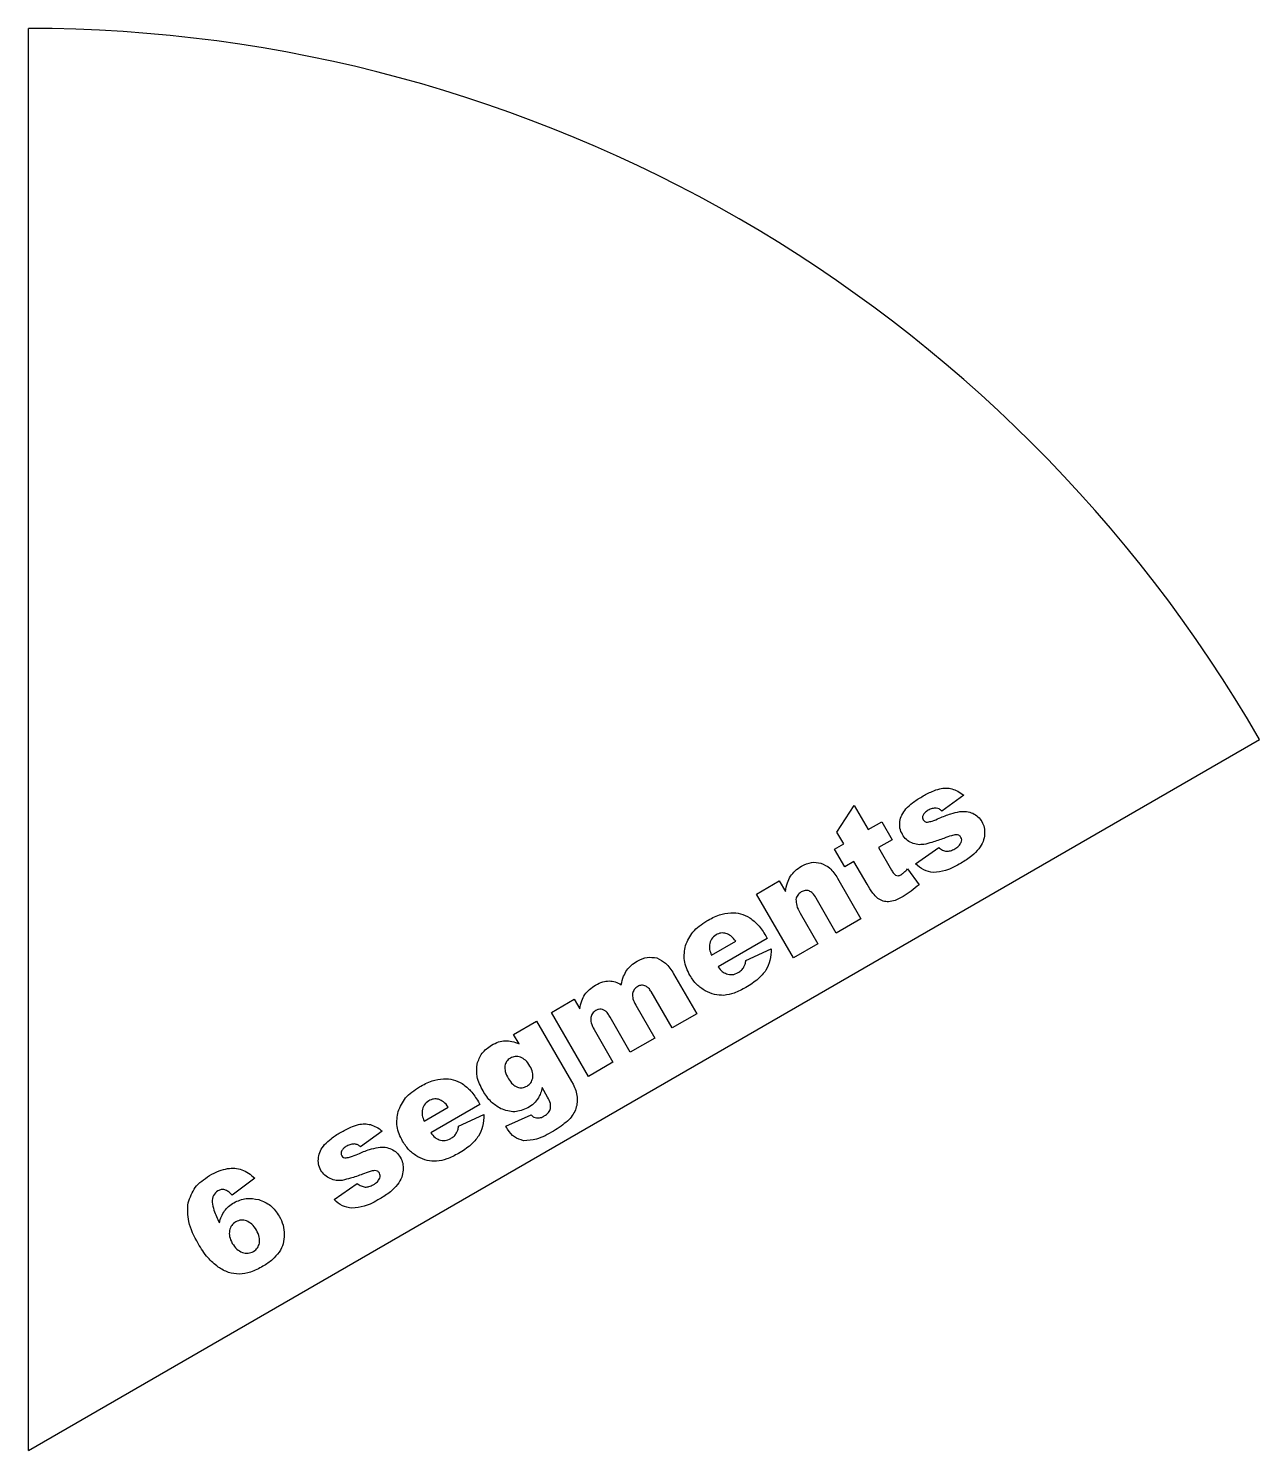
# Model space of a CAD drawing. Header units: millimetres. Extents: x 0 to 87, y 0 to 100.
import ezdxf

# ---------------------------------------------------------------- set-up
doc = ezdxf.new("R2010")
doc.units = ezdxf.units.MM
doc.layers.get('0').update_dxf_attribs({"linetype": 'CONTINUOUS'})

msp = doc.modelspace()

# ---------------------------------------------------------------- linework, layer by layer
for p, q in [((0, 0), (0, 100)), ((0, 0), (86.6, 50)), ((65.79, 46.08), (64.25, 44.97)), ((56.87, 43.49), (58.09, 45.37)), ((58.09, 45.37), (59.07, 43.66)), ((59.07, 43.66), (60.02, 44.21)), ((60.02, 44.21), (60.75, 42.95)), ((57.35, 42.67), (56.87, 43.49)), ((56.71, 42.3), (57.35, 42.67)), ((57.44, 41.05), (56.71, 42.3)), ((60.75, 42.95), (59.8, 42.41)), ((59.8, 42.41), (60.72, 40.81)), ((62.41, 41.26), (64.03, 42.41)), ((58.07, 41.41), (57.44, 41.05)), ((58.99, 39.83), (58.07, 41.41)), ((51.22, 39.13), (52.82, 40.06)), ((52.82, 40.06), (53.25, 39.32)), ((56.92, 40.24), (58.56, 37.38)), ((61.84, 40.91), (62.66, 39.79)), ((53.81, 34.64), (51.22, 39.13)), ((56.83, 36.38), (55.41, 38.85)), ((54.29, 37.79), (55.54, 35.63)), ((58.56, 37.38), (56.83, 36.38)), ((51.97, 36), (48.52, 34.01)), ((51.86, 36.2), (51.97, 36)), ((48.05, 34.84), (49.75, 35.82)), ((50.47, 34.47), (52.25, 35.29)), ((55.54, 35.63), (53.81, 34.64)), ((45.38, 33.53), (47.01, 30.71)), ((45.29, 29.72), (43.81, 32.27)), ((36.8, 30.8), (38.4, 31.73)), ((38.4, 31.73), (38.78, 31.07)), ((42.72, 31.32), (44.06, 29.01)), ((34.13, 29.26), (35.74, 30.19)), ((35.74, 30.19), (38.19, 25.95)), ((39.39, 26.31), (36.8, 30.8)), ((42.33, 28.01), (40.91, 30.48)), ((47.01, 30.71), (45.29, 29.72)), ((34.52, 28.6), (34.13, 29.26)), ((39.79, 29.6), (41.12, 27.31)), ((44.06, 29.01), (42.33, 28.01)), ((41.12, 27.31), (39.39, 26.31)), ((36.52, 24.85), (36.13, 25.53)), ((38.19, 25.95), (38.31, 25.76)), ((27.84, 23.17), (29.53, 24.15)), ((31.76, 24.33), (28.31, 22.34)), ((31.65, 24.53), (31.76, 24.33)), ((30.26, 22.8), (32.04, 23.62)), ((33.58, 22.82), (35.36, 23.6)), ((24.89, 22.46), (23.35, 21.36)), ((15.92, 19.16), (14.33, 17.96)), ((21.51, 17.65), (23.13, 18.79))]:
    msp.add_line(p, q)
msp.add_arc((0, 0), 100, 30, 90)
for points, knots in [([(62.85, 45.98), (63.08, 46.11), (63.48, 46.34), (63.92, 46.48), (64.11, 46.54)], [0, 0, 0, 0, 0.080644, 0.137792, 0.137792, 0.137792, 0.137792]), ([(64.11, 46.54), (64.25, 46.57), (64.54, 46.61), (64.83, 46.56), (64.96, 46.53)], [0, 0, 0, 0, 0.0444834, 0.0864842, 0.0864842, 0.0864842, 0.0864842]), ([(64.96, 46.53), (65.1, 46.48), (65.4, 46.37), (65.66, 46.18), (65.79, 46.08)], [0, 0, 0, 0, 0.0443668, 0.0949767, 0.0949767, 0.0949767, 0.0949767]), ([(61.3, 44.23), (61.33, 44.39), (61.41, 44.71), (61.62, 44.98), (61.73, 45.12)], [0, 0, 0, 0, 0.0479544, 0.0998727, 0.0998727, 0.0998727, 0.0998727]), ([(61.73, 45.12), (61.88, 45.27), (62.21, 45.6), (62.62, 45.84), (62.85, 45.98)], [0, 0, 0, 0, 0.062721, 0.141836, 0.141836, 0.141836, 0.141836]), ([(63.29, 45.02), (63.21, 44.97), (63.06, 44.88), (62.96, 44.73), (62.93, 44.67)], [0, 0, 0, 0, 0.029334, 0.0514587, 0.0514587, 0.0514587, 0.0514587]), ([(63.86, 45.17), (63.76, 45.17), (63.56, 45.16), (63.38, 45.07), (63.29, 45.02)], [0, 0, 0, 0, 0.0284086, 0.0594173, 0.0594173, 0.0594173, 0.0594173]), ([(64.25, 44.97), (64.19, 45.03), (64.08, 45.13), (63.93, 45.16), (63.86, 45.17)], [0, 0, 0, 0, 0.0237109, 0.0446874, 0.0446874, 0.0446874, 0.0446874]), ([(61.48, 43.32), (61.41, 43.46), (61.27, 43.75), (61.29, 44.07), (61.3, 44.23)], [0, 0, 0, 0, 0.0483068, 0.09469, 0.09469, 0.09469, 0.09469]), ([(62.93, 44.67), (62.91, 44.61), (62.87, 44.5), (62.92, 44.4), (62.94, 44.34)], [0, 0, 0, 0, 0.0173056, 0.033501, 0.033501, 0.033501, 0.033501]), ([(62.94, 44.34), (62.98, 44.3), (63.06, 44.2), (63.18, 44.19), (63.25, 44.19)], [0, 0, 0, 0, 0.0174219, 0.036412, 0.036412, 0.036412, 0.036412]), ([(63.25, 44.19), (63.36, 44.21), (63.64, 44.27), (63.91, 44.39), (64.07, 44.47)], [0, 0, 0, 0, 0.0323641, 0.0869539, 0.0869539, 0.0869539, 0.0869539]), ([(64.07, 44.47), (64.34, 44.58), (64.81, 44.78), (65.3, 44.89), (65.51, 44.93)], [0, 0, 0, 0, 0.087463, 0.151047, 0.151047, 0.151047, 0.151047]), ([(65.51, 44.93), (65.67, 44.94), (65.99, 44.97), (66.29, 44.86), (66.43, 44.81)], [0, 0, 0, 0, 0.0490416, 0.0942877, 0.0942877, 0.0942877, 0.0942877]), ([(66.43, 44.81), (66.56, 44.73), (66.82, 44.59), (66.98, 44.35), (67.06, 44.23)], [0, 0, 0, 0, 0.0435095, 0.0866005, 0.0866005, 0.0866005, 0.0866005]), ([(67.06, 44.23), (67.13, 44.09), (67.26, 43.81), (67.26, 43.5), (67.26, 43.34)], [0, 0, 0, 0, 0.0448357, 0.0925577, 0.0925577, 0.0925577, 0.0925577]), ([(62.13, 42.73), (62, 42.8), (61.73, 42.94), (61.56, 43.19), (61.48, 43.32)], [0, 0, 0, 0, 0.0442267, 0.0890624, 0.0890624, 0.0890624, 0.0890624]), ([(64.4, 43.05), (64.12, 42.95), (63.65, 42.78), (63.17, 42.66), (62.98, 42.62)], [0, 0, 0, 0, 0.089464, 0.147933, 0.147933, 0.147933, 0.147933]), ([(65.24, 43.3), (65.14, 43.28), (64.85, 43.22), (64.57, 43.12), (64.4, 43.05)], [0, 0, 0, 0, 0.0308471, 0.0879918, 0.0879918, 0.0879918, 0.0879918]), ([(65.6, 43.12), (65.56, 43.18), (65.46, 43.29), (65.32, 43.3), (65.24, 43.3)], [0, 0, 0, 0, 0.0198536, 0.0418601, 0.0418601, 0.0418601, 0.0418601]), ([(65.61, 42.76), (65.63, 42.83), (65.67, 42.95), (65.62, 43.07), (65.6, 43.12)], [0, 0, 0, 0, 0.0191903, 0.0371616, 0.0371616, 0.0371616, 0.0371616]), ([(67.26, 43.34), (67.24, 43.16), (67.18, 42.79), (66.98, 42.48), (66.86, 42.32)], [0, 0, 0, 0, 0.051674, 0.110379, 0.110379, 0.110379, 0.110379]), ([(62.98, 42.62), (62.84, 42.61), (62.55, 42.58), (62.27, 42.68), (62.13, 42.73)], [0, 0, 0, 0, 0.042471, 0.0864939, 0.0864939, 0.0864939, 0.0864939]), ([(64.03, 42.41), (64.12, 42.34), (64.28, 42.21), (64.48, 42.16), (64.58, 42.14)], [0, 0, 0, 0, 0.0335214, 0.0615776, 0.0615776, 0.0615776, 0.0615776]), ([(64.58, 42.14), (64.67, 42.15), (64.88, 42.16), (65.06, 42.25), (65.16, 42.31)], [0, 0, 0, 0, 0.0280361, 0.0612116, 0.0612116, 0.0612116, 0.0612116]), ([(65.16, 42.31), (65.26, 42.37), (65.45, 42.49), (65.56, 42.68), (65.61, 42.76)], [0, 0, 0, 0, 0.0357785, 0.0652058, 0.0652058, 0.0652058, 0.0652058]), ([(66.86, 42.32), (66.7, 42.14), (66.34, 41.74), (65.87, 41.47), (65.61, 41.31)], [0, 0, 0, 0, 0.071218, 0.161399, 0.161399, 0.161399, 0.161399]), ([(53.61, 40.38), (53.71, 40.52), (53.92, 40.8), (54.23, 40.99), (54.39, 41.09)], [0, 0, 0, 0, 0.05004, 0.106715, 0.106715, 0.106715, 0.106715]), ([(54.39, 41.09), (54.62, 41.21), (55.05, 41.42), (55.53, 41.35), (55.75, 41.31)], [0, 0, 0, 0, 0.074513, 0.141142, 0.141142, 0.141142, 0.141142]), ([(55.75, 41.31), (55.97, 41.21), (56.46, 40.97), (56.75, 40.5), (56.92, 40.24)], [0, 0, 0, 0, 0.071497, 0.161375, 0.161375, 0.161375, 0.161375]), ([(63.66, 40.65), (63.42, 40.69), (62.95, 40.77), (62.59, 41.1), (62.41, 41.26)], [0, 0, 0, 0, 0.069572, 0.141349, 0.141349, 0.141349, 0.141349]), ([(65.61, 41.31), (65.26, 41.11), (64.64, 40.76), (63.95, 40.68), (63.66, 40.65)], [0, 0, 0, 0, 0.122125, 0.208577, 0.208577, 0.208577, 0.208577]), ([(53.25, 39.32), (53.28, 39.53), (53.35, 39.9), (53.52, 40.23), (53.61, 40.38)], [0, 0, 0, 0, 0.06088, 0.112352, 0.112352, 0.112352, 0.112352]), ([(60.72, 40.81), (60.77, 40.73), (60.84, 40.6), (60.95, 40.5), (60.99, 40.46)], [0, 0, 0, 0, 0.0276335, 0.0446696, 0.0446696, 0.0446696, 0.0446696]), ([(60.99, 40.46), (61.05, 40.44), (61.18, 40.4), (61.31, 40.46), (61.37, 40.49)], [0, 0, 0, 0, 0.0183122, 0.0394751, 0.0394751, 0.0394751, 0.0394751]), ([(61.37, 40.49), (61.45, 40.54), (61.62, 40.66), (61.76, 40.82), (61.84, 40.91)], [0, 0, 0, 0, 0.0265575, 0.0629803, 0.0629803, 0.0629803, 0.0629803]), ([(54.36, 39.28), (54.27, 39.21), (54.08, 39.08), (54.02, 38.86), (53.99, 38.75)], [0, 0, 0, 0, 0.0334214, 0.0664409, 0.0664409, 0.0664409, 0.0664409]), ([(54.91, 39.36), (54.82, 39.38), (54.63, 39.41), (54.46, 39.33), (54.36, 39.28)], [0, 0, 0, 0, 0.0266214, 0.056123, 0.056123, 0.056123, 0.056123]), ([(55.41, 38.85), (55.34, 38.98), (55.21, 39.19), (55, 39.31), (54.91, 39.36)], [0, 0, 0, 0, 0.0418703, 0.0722778, 0.0722778, 0.0722778, 0.0722778]), ([(59.76, 38.82), (59.63, 38.94), (59.33, 39.24), (59.11, 39.61), (58.99, 39.83)], [0, 0, 0, 0, 0.052523, 0.127589, 0.127589, 0.127589, 0.127589]), ([(62.66, 39.79), (62.47, 39.64), (62.13, 39.33), (61.73, 39.08), (61.54, 38.97)], [0, 0, 0, 0, 0.072306, 0.138834, 0.138834, 0.138834, 0.138834]), ([(53.99, 38.75), (54, 38.61), (54.02, 38.27), (54.19, 37.97), (54.29, 37.79)], [0, 0, 0, 0, 0.041757, 0.101956, 0.101956, 0.101956, 0.101956]), ([(60.5, 38.58), (60.37, 38.59), (60.1, 38.61), (59.88, 38.75), (59.76, 38.82)], [0, 0, 0, 0, 0.0388746, 0.0788989, 0.0788989, 0.0788989, 0.0788989]), ([(61.54, 38.97), (61.35, 38.86), (61.03, 38.67), (60.66, 38.61), (60.5, 38.58)], [0, 0, 0, 0, 0.064629, 0.111766, 0.111766, 0.111766, 0.111766]), ([(46.22, 35.51), (46.37, 35.85), (46.69, 36.57), (47.35, 37.01), (47.71, 37.24)], [0, 0, 0, 0, 0.108674, 0.232546, 0.232546, 0.232546, 0.232546]), ([(47.71, 37.24), (48, 37.4), (48.53, 37.69), (49.13, 37.78), (49.4, 37.82)], [0, 0, 0, 0, 0.099965, 0.180219, 0.180219, 0.180219, 0.180219]), ([(49.4, 37.82), (49.64, 37.82), (50.11, 37.8), (50.53, 37.58), (50.74, 37.47)], [0, 0, 0, 0, 0.070174, 0.140124, 0.140124, 0.140124, 0.140124]), ([(50.74, 37.47), (50.94, 37.31), (51.4, 36.95), (51.7, 36.46), (51.86, 36.2)], [0, 0, 0, 0, 0.077825, 0.171101, 0.171101, 0.171101, 0.171101]), ([(48.37, 36.26), (48.25, 36.17), (48, 35.99), (47.93, 35.7), (47.9, 35.56)], [0, 0, 0, 0, 0.0436271, 0.0870955, 0.0870955, 0.0870955, 0.0870955]), ([(49.06, 36.37), (48.95, 36.39), (48.7, 36.42), (48.48, 36.32), (48.37, 36.26)], [0, 0, 0, 0, 0.0344355, 0.0719431, 0.0719431, 0.0719431, 0.0719431]), ([(49.75, 35.82), (49.64, 35.95), (49.46, 36.2), (49.18, 36.32), (49.06, 36.37)], [0, 0, 0, 0, 0.0505921, 0.0895141, 0.0895141, 0.0895141, 0.0895141]), ([(46.53, 33.42), (46.36, 33.76), (46.04, 34.43), (46.16, 35.16), (46.22, 35.51)], [0, 0, 0, 0, 0.111685, 0.216199, 0.216199, 0.216199, 0.216199]), ([(47.9, 35.56), (47.9, 35.45), (47.9, 35.2), (48, 34.97), (48.05, 34.84)], [0, 0, 0, 0, 0.0327007, 0.0741648, 0.0741648, 0.0741648, 0.0741648]), ([(52.25, 35.29), (52.24, 35.01), (52.22, 34.48), (51.99, 34), (51.88, 33.77)], [0, 0, 0, 0, 0.08345, 0.157624, 0.157624, 0.157624, 0.157624]), ([(42.09, 33.78), (42.19, 33.9), (42.4, 34.15), (42.67, 34.32), (42.82, 34.42)], [0, 0, 0, 0, 0.0452822, 0.0976122, 0.0976122, 0.0976122, 0.0976122]), ([(42.82, 34.42), (43.06, 34.53), (43.49, 34.75), (43.97, 34.67), (44.2, 34.64)], [0, 0, 0, 0, 0.075376, 0.142716, 0.142716, 0.142716, 0.142716]), ([(44.2, 34.64), (44.42, 34.53), (44.92, 34.28), (45.22, 33.8), (45.38, 33.53)], [0, 0, 0, 0, 0.072455, 0.164634, 0.164634, 0.164634, 0.164634]), ([(48.52, 34.01), (48.61, 33.89), (48.77, 33.69), (49, 33.57), (49.1, 33.52)], [0, 0, 0, 0, 0.0427401, 0.0766864, 0.0766864, 0.0766864, 0.0766864]), ([(49.92, 33.61), (50, 33.66), (50.17, 33.77), (50.28, 33.93), (50.33, 34.01)], [0, 0, 0, 0, 0.0287982, 0.0580401, 0.0580401, 0.0580401, 0.0580401]), ([(50.33, 34.01), (50.36, 34.07), (50.43, 34.22), (50.45, 34.38), (50.47, 34.47)], [0, 0, 0, 0, 0.0210705, 0.0478643, 0.0478643, 0.0478643, 0.0478643]), ([(39.9, 32.73), (40.06, 32.82), (40.36, 32.98), (40.7, 33.01), (40.86, 33.03)], [0, 0, 0, 0, 0.055813, 0.101492, 0.101492, 0.101492, 0.101492]), ([(40.86, 33.03), (41, 33.01), (41.3, 32.98), (41.56, 32.83), (41.7, 32.76)], [0, 0, 0, 0, 0.0427311, 0.0889841, 0.0889841, 0.0889841, 0.0889841]), ([(41.7, 32.76), (41.74, 32.96), (41.83, 33.32), (42.01, 33.64), (42.09, 33.78)], [0, 0, 0, 0, 0.061822, 0.110208, 0.110208, 0.110208, 0.110208]), ([(47.61, 32.32), (47.4, 32.46), (46.96, 32.75), (46.68, 33.19), (46.53, 33.42)], [0, 0, 0, 0, 0.074792, 0.155327, 0.155327, 0.155327, 0.155327]), ([(49.1, 33.52), (49.24, 33.49), (49.53, 33.42), (49.79, 33.54), (49.92, 33.61)], [0, 0, 0, 0, 0.0417247, 0.0845533, 0.0845533, 0.0845533, 0.0845533]), ([(51.88, 33.77), (51.71, 33.56), (51.31, 33.08), (50.77, 32.75), (50.47, 32.57)], [0, 0, 0, 0, 0.081297, 0.186493, 0.186493, 0.186493, 0.186493]), ([(38.78, 31.07), (38.82, 31.26), (38.89, 31.61), (39.06, 31.92), (39.14, 32.06)], [0, 0, 0, 0, 0.057056, 0.105572, 0.105572, 0.105572, 0.105572]), ([(39.14, 32.06), (39.24, 32.19), (39.46, 32.45), (39.74, 32.63), (39.9, 32.73)], [0, 0, 0, 0, 0.047596, 0.101297, 0.101297, 0.101297, 0.101297]), ([(42.86, 32.64), (42.77, 32.58), (42.59, 32.45), (42.53, 32.24), (42.5, 32.14)], [0, 0, 0, 0, 0.0323668, 0.0637158, 0.0637158, 0.0637158, 0.0637158]), ([(42.5, 32.14), (42.5, 32.01), (42.5, 31.72), (42.64, 31.47), (42.72, 31.32)], [0, 0, 0, 0, 0.0367967, 0.0855553, 0.0855553, 0.0855553, 0.0855553]), ([(43.43, 32.66), (43.33, 32.69), (43.14, 32.76), (42.95, 32.68), (42.86, 32.64)], [0, 0, 0, 0, 0.0301692, 0.0583251, 0.0583251, 0.0583251, 0.0583251]), ([(43.81, 32.27), (43.75, 32.36), (43.66, 32.52), (43.5, 32.62), (43.43, 32.66)], [0, 0, 0, 0, 0.0308297, 0.0547458, 0.0547458, 0.0547458, 0.0547458]), ([(48.92, 32.01), (48.7, 32.02), (48.24, 32.02), (47.82, 32.22), (47.61, 32.32)], [0, 0, 0, 0, 0.065933, 0.136071, 0.136071, 0.136071, 0.136071]), ([(50.47, 32.57), (50.2, 32.42), (49.71, 32.15), (49.16, 32.05), (48.92, 32.01)], [0, 0, 0, 0, 0.092322, 0.165646, 0.165646, 0.165646, 0.165646]), ([(40.29, 31.03), (40.23, 31.03), (40.09, 31.04), (39.98, 30.98), (39.91, 30.95)], [0, 0, 0, 0, 0.0192802, 0.039169, 0.039169, 0.039169, 0.039169]), ([(40.64, 30.87), (40.59, 30.91), (40.48, 30.99), (40.36, 31.01), (40.29, 31.03)], [0, 0, 0, 0, 0.0195987, 0.0386764, 0.0386764, 0.0386764, 0.0386764]), ([(39.91, 30.95), (39.83, 30.89), (39.65, 30.76), (39.59, 30.55), (39.56, 30.45)], [0, 0, 0, 0, 0.0317932, 0.0634624, 0.0634624, 0.0634624, 0.0634624]), ([(39.56, 30.45), (39.56, 30.32), (39.56, 30.02), (39.71, 29.75), (39.79, 29.6)], [0, 0, 0, 0, 0.037945, 0.0890225, 0.0890225, 0.0890225, 0.0890225]), ([(40.91, 30.48), (40.86, 30.57), (40.78, 30.7), (40.68, 30.82), (40.64, 30.87)], [0, 0, 0, 0, 0.0287031, 0.0466442, 0.0466442, 0.0466442, 0.0466442]), ([(31.56, 27.18), (31.66, 27.45), (31.85, 28), (32.33, 28.33), (32.57, 28.5)], [0, 0, 0, 0, 0.082704, 0.169854, 0.169854, 0.169854, 0.169854]), ([(32.57, 28.5), (32.74, 28.59), (33.04, 28.75), (33.38, 28.8), (33.54, 28.82)], [0, 0, 0, 0, 0.055413, 0.102434, 0.102434, 0.102434, 0.102434]), ([(33.54, 28.82), (33.7, 28.81), (34.04, 28.8), (34.35, 28.67), (34.52, 28.6)], [0, 0, 0, 0, 0.046913, 0.100897, 0.100897, 0.100897, 0.100897]), ([(31.98, 25.29), (31.81, 25.62), (31.49, 26.21), (31.54, 26.88), (31.56, 27.18)], [0, 0, 0, 0, 0.10769, 0.197114, 0.197114, 0.197114, 0.197114]), ([(33.9, 27.6), (33.8, 27.53), (33.61, 27.39), (33.54, 27.17), (33.51, 27.05)], [0, 0, 0, 0, 0.0350003, 0.0689179, 0.0689179, 0.0689179, 0.0689179]), ([(33.51, 27.05), (33.51, 26.92), (33.52, 26.6), (33.68, 26.31), (33.77, 26.15)], [0, 0, 0, 0, 0.040199, 0.0952954, 0.0952954, 0.0952954, 0.0952954]), ([(34.61, 27.66), (34.48, 27.69), (34.24, 27.75), (34.01, 27.65), (33.9, 27.6)], [0, 0, 0, 0, 0.0370652, 0.0730269, 0.0730269, 0.0730269, 0.0730269]), ([(35.27, 27.04), (35.18, 27.19), (35.01, 27.46), (34.73, 27.6), (34.61, 27.66)], [0, 0, 0, 0, 0.05036, 0.091872, 0.091872, 0.091872, 0.091872]), ([(35.47, 26.18), (35.48, 26.32), (35.5, 26.62), (35.35, 26.89), (35.27, 27.04)], [0, 0, 0, 0, 0.0401973, 0.0901627, 0.0901627, 0.0901627, 0.0901627]), ([(27.5, 25.57), (27.79, 25.73), (28.32, 26.02), (28.92, 26.11), (29.19, 26.15)], [0, 0, 0, 0, 0.099965, 0.180219, 0.180219, 0.180219, 0.180219]), ([(29.19, 26.15), (29.42, 26.15), (29.9, 26.13), (30.32, 25.91), (30.52, 25.8)], [0, 0, 0, 0, 0.070174, 0.140124, 0.140124, 0.140124, 0.140124]), ([(33.77, 26.15), (33.86, 26.01), (34.02, 25.75), (34.28, 25.61), (34.4, 25.55)], [0, 0, 0, 0, 0.0493143, 0.0882427, 0.0882427, 0.0882427, 0.0882427]), ([(35.08, 25.63), (35.17, 25.7), (35.37, 25.84), (35.44, 26.07), (35.47, 26.18)], [0, 0, 0, 0, 0.0347611, 0.0696489, 0.0696489, 0.0696489, 0.0696489]), ([(26.01, 23.84), (26.16, 24.18), (26.47, 24.9), (27.14, 25.34), (27.5, 25.57)], [0, 0, 0, 0, 0.108674, 0.232546, 0.232546, 0.232546, 0.232546]), ([(30.52, 25.8), (30.73, 25.64), (31.18, 25.28), (31.48, 24.79), (31.65, 24.53)], [0, 0, 0, 0, 0.077825, 0.171101, 0.171101, 0.171101, 0.171101]), ([(33.22, 24.04), (32.99, 24.19), (32.47, 24.5), (32.15, 25.02), (31.98, 25.29)], [0, 0, 0, 0, 0.082215, 0.178468, 0.178468, 0.178468, 0.178468]), ([(34.4, 25.55), (34.51, 25.52), (34.75, 25.47), (34.96, 25.58), (35.08, 25.63)], [0, 0, 0, 0, 0.0342568, 0.0701683, 0.0701683, 0.0701683, 0.0701683]), ([(36.13, 25.53), (36.1, 25.39), (36.05, 25.14), (35.92, 24.91), (35.87, 24.8)], [0, 0, 0, 0, 0.0418658, 0.0775574, 0.0775574, 0.0775574, 0.0775574]), ([(38.31, 25.76), (38.39, 25.61), (38.53, 25.33), (38.57, 25.01), (38.59, 24.85)], [0, 0, 0, 0, 0.0478959, 0.0957283, 0.0957283, 0.0957283, 0.0957283]), ([(28.16, 24.59), (28.03, 24.5), (27.79, 24.32), (27.72, 24.03), (27.69, 23.89)], [0, 0, 0, 0, 0.0436271, 0.0870955, 0.0870955, 0.0870955, 0.0870955]), ([(28.85, 24.7), (28.73, 24.72), (28.49, 24.75), (28.27, 24.65), (28.16, 24.59)], [0, 0, 0, 0, 0.0344355, 0.0719431, 0.0719431, 0.0719431, 0.0719431]), ([(29.53, 24.15), (29.43, 24.28), (29.25, 24.53), (28.97, 24.65), (28.85, 24.7)], [0, 0, 0, 0, 0.0505921, 0.0895141, 0.0895141, 0.0895141, 0.0895141]), ([(35.13, 24.1), (34.82, 23.97), (34.2, 23.7), (33.55, 23.93), (33.22, 24.04)], [0, 0, 0, 0, 0.096698, 0.197256, 0.197256, 0.197256, 0.197256]), ([(35.87, 24.8), (35.77, 24.66), (35.57, 24.38), (35.28, 24.19), (35.13, 24.1)], [0, 0, 0, 0, 0.051121, 0.102874, 0.102874, 0.102874, 0.102874]), ([(36.29, 23.53), (36.4, 23.6), (36.6, 23.73), (36.69, 23.95), (36.73, 24.05)], [0, 0, 0, 0, 0.0379122, 0.0695023, 0.0695023, 0.0695023, 0.0695023]), ([(36.73, 24.05), (36.74, 24.17), (36.74, 24.46), (36.6, 24.71), (36.52, 24.85)], [0, 0, 0, 0, 0.0353768, 0.0842568, 0.0842568, 0.0842568, 0.0842568]), ([(38.59, 24.85), (38.6, 24.69), (38.61, 24.38), (38.52, 24.09), (38.48, 23.95)], [0, 0, 0, 0, 0.0468104, 0.0911786, 0.0911786, 0.0911786, 0.0911786]), ([(26.32, 21.75), (26.15, 22.09), (25.83, 22.76), (25.95, 23.49), (26.01, 23.84)], [0, 0, 0, 0, 0.111685, 0.216199, 0.216199, 0.216199, 0.216199]), ([(27.69, 23.89), (27.69, 23.78), (27.69, 23.53), (27.78, 23.3), (27.84, 23.17)], [0, 0, 0, 0, 0.0327007, 0.0741648, 0.0741648, 0.0741648, 0.0741648]), ([(32.04, 23.62), (32.03, 23.34), (32.01, 22.81), (31.78, 22.33), (31.66, 22.11)], [0, 0, 0, 0, 0.08345, 0.157624, 0.157624, 0.157624, 0.157624]), ([(35.36, 23.6), (35.42, 23.54), (35.53, 23.44), (35.68, 23.4), (35.74, 23.39)], [0, 0, 0, 0, 0.0245273, 0.044054, 0.044054, 0.044054, 0.044054]), ([(35.74, 23.39), (35.83, 23.39), (36.03, 23.39), (36.2, 23.48), (36.29, 23.53)], [0, 0, 0, 0, 0.027257, 0.0578871, 0.0578871, 0.0578871, 0.0578871]), ([(37.92, 23.17), (37.77, 23.05), (37.46, 22.78), (37.11, 22.57), (36.93, 22.46)], [0, 0, 0, 0, 0.057376, 0.121901, 0.121901, 0.121901, 0.121901]), ([(38.48, 23.95), (38.41, 23.81), (38.27, 23.52), (38.04, 23.29), (37.92, 23.17)], [0, 0, 0, 0, 0.0455128, 0.0965449, 0.0965449, 0.0965449, 0.0965449]), ([(20.83, 21.51), (20.98, 21.65), (21.32, 21.99), (21.72, 22.23), (21.95, 22.37)], [0, 0, 0, 0, 0.062721, 0.141836, 0.141836, 0.141836, 0.141836]), ([(21.95, 22.37), (22.19, 22.5), (22.59, 22.73), (23.02, 22.87), (23.21, 22.93)], [0, 0, 0, 0, 0.080644, 0.137792, 0.137792, 0.137792, 0.137792]), ([(23.21, 22.93), (23.35, 22.95), (23.64, 23), (23.93, 22.94), (24.06, 22.92)], [0, 0, 0, 0, 0.0444834, 0.0864842, 0.0864842, 0.0864842, 0.0864842]), ([(24.06, 22.92), (24.2, 22.87), (24.51, 22.76), (24.76, 22.57), (24.89, 22.46)], [0, 0, 0, 0, 0.0443668, 0.0949767, 0.0949767, 0.0949767, 0.0949767]), ([(28.31, 22.34), (28.4, 22.22), (28.56, 22.02), (28.79, 21.9), (28.89, 21.85)], [0, 0, 0, 0, 0.0427401, 0.0766864, 0.0766864, 0.0766864, 0.0766864]), ([(29.71, 21.94), (29.79, 21.99), (29.95, 22.1), (30.06, 22.26), (30.12, 22.34)], [0, 0, 0, 0, 0.0287982, 0.0580401, 0.0580401, 0.0580401, 0.0580401]), ([(30.12, 22.34), (30.15, 22.4), (30.22, 22.55), (30.24, 22.71), (30.26, 22.8)], [0, 0, 0, 0, 0.0210705, 0.0478643, 0.0478643, 0.0478643, 0.0478643]), ([(31.66, 22.11), (31.49, 21.89), (31.1, 21.41), (30.56, 21.08), (30.26, 20.9)], [0, 0, 0, 0, 0.081297, 0.186493, 0.186493, 0.186493, 0.186493]), ([(33.7, 22.59), (33.68, 22.62), (33.64, 22.7), (33.6, 22.78), (33.58, 22.82)], [0, 0, 0, 0, 0.0114772, 0.0263878, 0.0263878, 0.0263878, 0.0263878]), ([(34.83, 21.79), (34.6, 21.86), (34.13, 21.99), (33.85, 22.39), (33.7, 22.59)], [0, 0, 0, 0, 0.070023, 0.142179, 0.142179, 0.142179, 0.142179]), ([(36.93, 22.46), (36.54, 22.24), (35.89, 21.86), (35.14, 21.81), (34.83, 21.79)], [0, 0, 0, 0, 0.132356, 0.222502, 0.222502, 0.222502, 0.222502]), ([(20.4, 20.62), (20.43, 20.77), (20.51, 21.1), (20.72, 21.37), (20.83, 21.51)], [0, 0, 0, 0, 0.0479544, 0.0998727, 0.0998727, 0.0998727, 0.0998727]), ([(22.03, 21.06), (22.01, 21), (21.97, 20.89), (22.02, 20.78), (22.04, 20.73)], [0, 0, 0, 0, 0.0173056, 0.033501, 0.033501, 0.033501, 0.033501]), ([(22.39, 21.41), (22.31, 21.36), (22.16, 21.27), (22.06, 21.12), (22.03, 21.06)], [0, 0, 0, 0, 0.029334, 0.0514587, 0.0514587, 0.0514587, 0.0514587]), ([(22.96, 21.56), (22.86, 21.55), (22.66, 21.55), (22.49, 21.46), (22.39, 21.41)], [0, 0, 0, 0, 0.0284086, 0.0594173, 0.0594173, 0.0594173, 0.0594173]), ([(23.35, 21.36), (23.29, 21.41), (23.18, 21.51), (23.03, 21.54), (22.96, 21.56)], [0, 0, 0, 0, 0.0237109, 0.0446874, 0.0446874, 0.0446874, 0.0446874]), ([(23.18, 20.85), (23.44, 20.97), (23.91, 21.17), (24.4, 21.27), (24.61, 21.32)], [0, 0, 0, 0, 0.087463, 0.151047, 0.151047, 0.151047, 0.151047]), ([(24.61, 21.32), (24.77, 21.33), (25.09, 21.36), (25.39, 21.25), (25.53, 21.19)], [0, 0, 0, 0, 0.0490416, 0.0942877, 0.0942877, 0.0942877, 0.0942877]), ([(25.53, 21.19), (25.66, 21.12), (25.92, 20.98), (26.08, 20.74), (26.16, 20.62)], [0, 0, 0, 0, 0.0435095, 0.0866005, 0.0866005, 0.0866005, 0.0866005]), ([(27.4, 20.65), (27.19, 20.79), (26.75, 21.08), (26.47, 21.52), (26.32, 21.75)], [0, 0, 0, 0, 0.074792, 0.155327, 0.155327, 0.155327, 0.155327]), ([(28.89, 21.85), (29.03, 21.82), (29.31, 21.75), (29.58, 21.87), (29.71, 21.94)], [0, 0, 0, 0, 0.0417247, 0.0845533, 0.0845533, 0.0845533, 0.0845533]), ([(20.58, 19.7), (20.51, 19.85), (20.37, 20.14), (20.39, 20.46), (20.4, 20.62)], [0, 0, 0, 0, 0.0483068, 0.09469, 0.09469, 0.09469, 0.09469]), ([(22.04, 20.73), (22.08, 20.68), (22.16, 20.58), (22.29, 20.58), (22.35, 20.58)], [0, 0, 0, 0, 0.0174219, 0.036412, 0.036412, 0.036412, 0.036412]), ([(22.35, 20.58), (22.46, 20.6), (22.74, 20.66), (23.01, 20.78), (23.18, 20.85)], [0, 0, 0, 0, 0.0323641, 0.0869539, 0.0869539, 0.0869539, 0.0869539]), ([(26.16, 20.62), (26.23, 20.48), (26.36, 20.2), (26.36, 19.88), (26.37, 19.72)], [0, 0, 0, 0, 0.0448357, 0.0925577, 0.0925577, 0.0925577, 0.0925577]), ([(28.71, 20.34), (28.49, 20.35), (28.03, 20.35), (27.61, 20.55), (27.4, 20.65)], [0, 0, 0, 0, 0.065933, 0.136071, 0.136071, 0.136071, 0.136071]), ([(30.26, 20.9), (29.98, 20.75), (29.5, 20.48), (28.95, 20.38), (28.71, 20.34)], [0, 0, 0, 0, 0.092322, 0.165646, 0.165646, 0.165646, 0.165646]), ([(11.23, 17.42), (11.37, 17.8), (11.65, 18.6), (12.36, 19.08), (12.74, 19.33)], [0, 0, 0, 0, 0.118555, 0.249304, 0.249304, 0.249304, 0.249304]), ([(12.74, 19.33), (12.96, 19.46), (13.36, 19.68), (13.81, 19.78), (14.01, 19.83)], [0, 0, 0, 0, 0.07658, 0.13683, 0.13683, 0.13683, 0.13683]), ([(14.01, 19.83), (14.18, 19.85), (14.52, 19.88), (14.85, 19.79), (15.01, 19.74)], [0, 0, 0, 0, 0.05155, 0.101417, 0.101417, 0.101417, 0.101417]), ([(15.01, 19.74), (15.17, 19.68), (15.5, 19.53), (15.77, 19.29), (15.92, 19.16)], [0, 0, 0, 0, 0.051732, 0.108493, 0.108493, 0.108493, 0.108493]), ([(21.23, 19.12), (21.1, 19.19), (20.83, 19.33), (20.67, 19.58), (20.58, 19.7)], [0, 0, 0, 0, 0.0442267, 0.0890624, 0.0890624, 0.0890624, 0.0890624]), ([(22.08, 19), (21.94, 18.99), (21.65, 18.97), (21.37, 19.07), (21.23, 19.12)], [0, 0, 0, 0, 0.042471, 0.0864939, 0.0864939, 0.0864939, 0.0864939]), ([(23.5, 19.44), (23.22, 19.33), (22.75, 19.16), (22.27, 19.05), (22.08, 19)], [0, 0, 0, 0, 0.089464, 0.147933, 0.147933, 0.147933, 0.147933]), ([(24.34, 19.69), (24.24, 19.67), (23.95, 19.61), (23.68, 19.5), (23.5, 19.44)], [0, 0, 0, 0, 0.0308471, 0.0879918, 0.0879918, 0.0879918, 0.0879918]), ([(24.26, 18.69), (24.36, 18.76), (24.55, 18.87), (24.66, 19.06), (24.71, 19.15)], [0, 0, 0, 0, 0.0357785, 0.0652058, 0.0652058, 0.0652058, 0.0652058]), ([(24.7, 19.51), (24.66, 19.56), (24.56, 19.68), (24.42, 19.68), (24.34, 19.69)], [0, 0, 0, 0, 0.0198536, 0.0418601, 0.0418601, 0.0418601, 0.0418601]), ([(24.71, 19.15), (24.73, 19.21), (24.77, 19.33), (24.72, 19.45), (24.7, 19.51)], [0, 0, 0, 0, 0.0191903, 0.0371616, 0.0371616, 0.0371616, 0.0371616]), ([(26.37, 19.72), (26.34, 19.55), (26.29, 19.18), (26.08, 18.87), (25.96, 18.71)], [0, 0, 0, 0, 0.051674, 0.110379, 0.110379, 0.110379, 0.110379]), ([(13.33, 18.26), (13.21, 18.17), (12.96, 17.96), (12.94, 17.64), (12.92, 17.46)], [0, 0, 0, 0, 0.0446691, 0.0934508, 0.0934508, 0.0934508, 0.0934508]), ([(13.81, 18.34), (13.72, 18.35), (13.56, 18.37), (13.41, 18.3), (13.33, 18.26)], [0, 0, 0, 0, 0.0239771, 0.0490027, 0.0490027, 0.0490027, 0.0490027]), ([(14.33, 17.96), (14.24, 18.06), (14.1, 18.22), (13.89, 18.3), (13.81, 18.34)], [0, 0, 0, 0, 0.0369242, 0.0650269, 0.0650269, 0.0650269, 0.0650269]), ([(23.13, 18.79), (23.22, 18.72), (23.38, 18.59), (23.58, 18.55), (23.68, 18.53)], [0, 0, 0, 0, 0.0335214, 0.0615776, 0.0615776, 0.0615776, 0.0615776]), ([(23.68, 18.53), (23.77, 18.53), (23.98, 18.54), (24.16, 18.64), (24.26, 18.69)], [0, 0, 0, 0, 0.0280361, 0.0612116, 0.0612116, 0.0612116, 0.0612116]), ([(25.96, 18.71), (25.8, 18.53), (25.44, 18.13), (24.97, 17.85), (24.71, 17.7)], [0, 0, 0, 0, 0.071218, 0.161399, 0.161399, 0.161399, 0.161399]), ([(11.94, 14.55), (11.67, 15.06), (11.18, 15.96), (11.21, 16.97), (11.23, 17.42)], [0, 0, 0, 0, 0.16908, 0.300077, 0.300077, 0.300077, 0.300077]), ([(12.92, 17.46), (12.96, 17.28), (13.06, 16.77), (13.29, 16.31), (13.43, 16.02)], [0, 0, 0, 0, 0.057726, 0.153674, 0.153674, 0.153674, 0.153674]), ([(13.79, 16.85), (13.89, 16.96), (14.07, 17.19), (14.33, 17.35), (14.46, 17.43)], [0, 0, 0, 0, 0.0426178, 0.0892122, 0.0892122, 0.0892122, 0.0892122]), ([(14.46, 17.43), (14.74, 17.56), (15.3, 17.82), (15.9, 17.7), (16.2, 17.65)], [0, 0, 0, 0, 0.089896, 0.1794, 0.1794, 0.1794, 0.1794]), ([(16.2, 17.65), (16.49, 17.53), (17.09, 17.29), (17.46, 16.75), (17.64, 16.48)], [0, 0, 0, 0, 0.092136, 0.189389, 0.189389, 0.189389, 0.189389]), ([(22.76, 17.04), (22.52, 17.08), (22.05, 17.16), (21.69, 17.48), (21.51, 17.65)], [0, 0, 0, 0, 0.069572, 0.141349, 0.141349, 0.141349, 0.141349]), ([(24.71, 17.7), (24.36, 17.49), (23.74, 17.14), (23.05, 17.07), (22.76, 17.04)], [0, 0, 0, 0, 0.122125, 0.208577, 0.208577, 0.208577, 0.208577]), ([(13.43, 16.02), (13.47, 16.17), (13.56, 16.46), (13.72, 16.72), (13.79, 16.85)], [0, 0, 0, 0, 0.0478517, 0.0909162, 0.0909162, 0.0909162, 0.0909162]), ([(14.59, 16.09), (14.48, 16.01), (14.27, 15.85), (14.18, 15.6), (14.14, 15.47)], [0, 0, 0, 0, 0.0389743, 0.0781134, 0.0781134, 0.0781134, 0.0781134]), ([(15.34, 16.15), (15.21, 16.18), (14.95, 16.25), (14.71, 16.14), (14.59, 16.09)], [0, 0, 0, 0, 0.0387995, 0.0768671, 0.0768671, 0.0768671, 0.0768671]), ([(16.04, 15.49), (15.94, 15.65), (15.76, 15.93), (15.47, 16.08), (15.34, 16.15)], [0, 0, 0, 0, 0.0537809, 0.0977915, 0.0977915, 0.0977915, 0.0977915]), ([(17.64, 16.48), (17.75, 16.27), (17.95, 15.87), (17.98, 15.41), (18, 15.19)], [0, 0, 0, 0, 0.068271, 0.134894, 0.134894, 0.134894, 0.134894]), ([(14.14, 15.47), (14.13, 15.33), (14.11, 15.01), (14.26, 14.73), (14.34, 14.57)], [0, 0, 0, 0, 0.0427903, 0.0938042, 0.0938042, 0.0938042, 0.0938042]), ([(16.25, 14.59), (16.26, 14.73), (16.27, 15.05), (16.12, 15.33), (16.04, 15.49)], [0, 0, 0, 0, 0.0420496, 0.0942255, 0.0942255, 0.0942255, 0.0942255]), ([(18, 15.19), (17.98, 14.97), (17.96, 14.53), (17.75, 14.15), (17.64, 13.96)], [0, 0, 0, 0, 0.065095, 0.129917, 0.129917, 0.129917, 0.129917]), ([(13.34, 12.9), (13.09, 13.11), (12.53, 13.58), (12.15, 14.21), (11.94, 14.55)], [0, 0, 0, 0, 0.097879, 0.217653, 0.217653, 0.217653, 0.217653]), ([(14.34, 14.57), (14.44, 14.42), (14.62, 14.14), (14.91, 14), (15.05, 13.93)], [0, 0, 0, 0, 0.0523943, 0.0975321, 0.0975321, 0.0975321, 0.0975321]), ([(15.05, 13.93), (15.19, 13.9), (15.46, 13.83), (15.71, 13.95), (15.84, 14)], [0, 0, 0, 0, 0.040796, 0.080825, 0.080825, 0.080825, 0.080825]), ([(15.84, 14), (15.94, 14.08), (16.14, 14.23), (16.22, 14.47), (16.25, 14.59)], [0, 0, 0, 0, 0.036653, 0.0736894, 0.0736894, 0.0736894, 0.0736894]), ([(17.64, 13.96), (17.49, 13.77), (17.17, 13.37), (16.74, 13.1), (16.5, 12.96)], [0, 0, 0, 0, 0.070294, 0.15242, 0.15242, 0.15242, 0.15242]), ([(14.83, 12.41), (14.57, 12.43), (14.04, 12.48), (13.58, 12.76), (13.34, 12.9)], [0, 0, 0, 0, 0.075325, 0.158172, 0.158172, 0.158172, 0.158172]), ([(16.5, 12.96), (16.21, 12.8), (15.69, 12.51), (15.1, 12.44), (14.83, 12.41)], [0, 0, 0, 0, 0.097234, 0.177632, 0.177632, 0.177632, 0.177632])]:
    msp.add_open_spline(points, degree=3, knots=knots)

doc.saveas('drawing.dxf')
